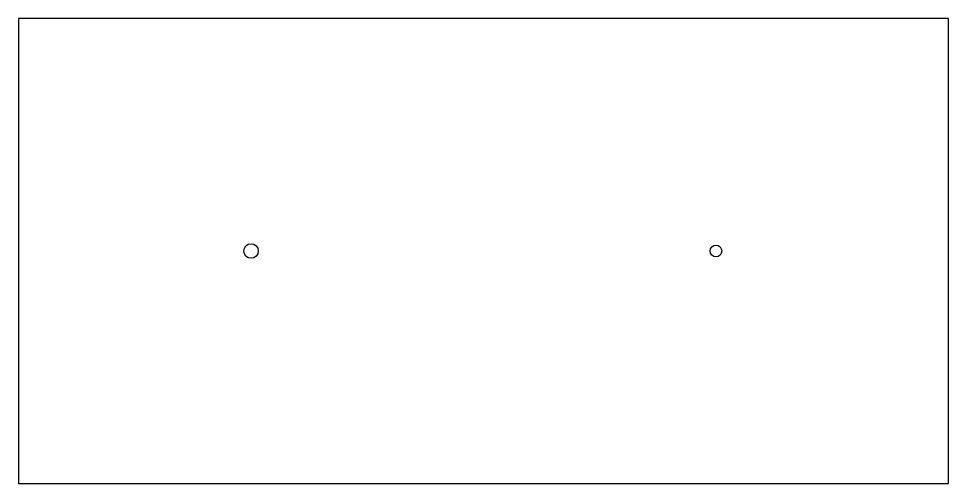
# Model space of a CAD drawing. Header units: inches. Extents: x 0 to 4, y 0 to 2.
import ezdxf

# ---------------------------------------------------------------- set-up
doc = ezdxf.new("R2010")
doc.units = ezdxf.units.IN
doc.layers.get('0').update_dxf_attribs({"linetype": 'CONTINUOUS'})

msp = doc.modelspace()

# ---------------------------------------------------------------- linework, layer by layer
msp.add_lwpolyline([(0, 0), (4, 0), (4, 2), (0, 2)], close=True)
for centre, radius in [((1, 1), 0.0313), ((3, 1), 0.025)]:
    msp.add_circle(centre, radius)

doc.saveas('drawing.dxf')
